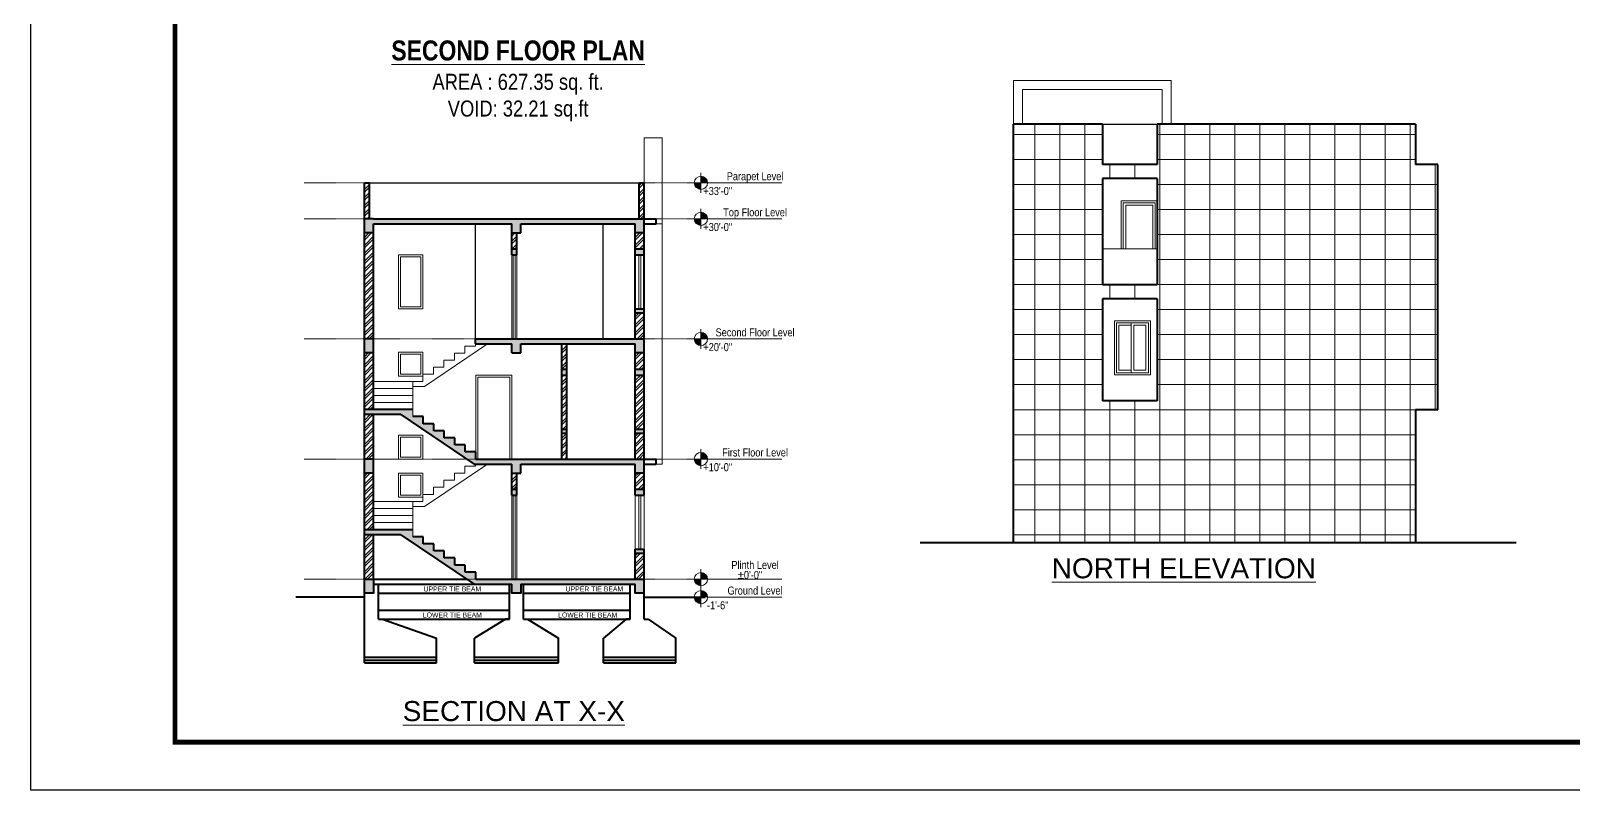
# Model space of a CAD drawing. Header units: inches. Extents: x 136316 to 139491, y -21083 to -17511.
# Drawn here: x 136316 to 137857, y -21083 to -20324 of the extents above; entities that cross this region are included whole.
import ezdxf

# ---------------------------------------------------------------- set-up
doc = ezdxf.new("R2010")
doc.units = ezdxf.units.IN
doc.header["$LTSCALE"] = 0.5
doc.header["$MEASUREMENT"] = 0
doc.linetypes.add('CENTER', pattern=[2, 1.25, -0.25, 0.25, -0.25])
for name, color, linetype, lineweight in [('Annotate-Bold.w', 187, 'Continuous', 18), ('Door-Window', 47, 'Continuous', 15), ('hatch', 9, 'Continuous', 5), ('PARAPET', 50, 'Continuous', 13), ('Staircase', 6, 'Continuous', 18), ('Text-100.w', 254, 'Continuous', 9), ('wall', 1, 'Continuous', 40), ('wall light', 6, 'Continuous', 25), ('window', 4, 'Continuous', 13)]:
    doc.layers.add(name, color=color, linetype=linetype, lineweight=lineweight)
doc.styles.add('arial', font='arial.ttf')

msp = doc.modelspace()

# ---------------------------------------------------------------- hatches: boundary and pattern name
at = {"layer": 'Annotate-Bold.w', "ltscale": 0.005}
h = msp.add_hatch(color=256, dxfattribs=at)
h.dxf.hatch_style = 1
h.paths.add_polyline_path([(136985.8, -20469.1), (136985.8, -20475.7), (136992.4, -20475.7, 0.414214)])
h.paths.add_polyline_path([(136985.8, -20482.3), (136985.8, -20475.7), (136979.2, -20475.7, 0.414214)])
h = msp.add_hatch(color=256, dxfattribs=at)
h.dxf.hatch_style = 1
h.paths.add_polyline_path([(136985.8, -20505.1), (136985.8, -20511.7), (136992.4, -20511.7, 0.414214)])
h.paths.add_polyline_path([(136985.8, -20518.3), (136985.8, -20511.7), (136979.2, -20511.7, 0.414214)])
h = msp.add_hatch(color=256, dxfattribs=at)
h.dxf.hatch_style = 1
h.paths.add_polyline_path([(136985.8, -20625.1), (136985.8, -20631.7), (136992.4, -20631.7, 0.414214)])
h.paths.add_polyline_path([(136985.8, -20638.3), (136985.8, -20631.7), (136979.2, -20631.7, 0.414214)])
h = msp.add_hatch(color=256, dxfattribs=at)
h.dxf.hatch_style = 1
h.paths.add_polyline_path([(136985.8, -20745.1), (136985.8, -20751.7), (136992.4, -20751.7, 0.414214)])
h.paths.add_polyline_path([(136985.8, -20758.3), (136985.8, -20751.7), (136979.2, -20751.7, 0.414214)])
h = msp.add_hatch(color=256, dxfattribs=at)
h.dxf.hatch_style = 1
h.paths.add_polyline_path([(136985.8, -20865.1), (136985.8, -20871.7), (136992.4, -20871.7, 0.414214)])
h.paths.add_polyline_path([(136985.8, -20878.3), (136985.8, -20871.7), (136979.2, -20871.7, 0.414214)])
h = msp.add_hatch(color=256, dxfattribs=at)
h.dxf.hatch_style = 1
h.paths.add_polyline_path([(136985.8, -20883.1), (136985.8, -20889.7), (136992.4, -20889.7, 0.414214)])
h.paths.add_polyline_path([(136985.8, -20896.3), (136985.8, -20889.7), (136979.2, -20889.7, 0.414214)])
at = {"layer": 'Door-Window', "linetype": 'ByBlock'}
h = msp.add_hatch(dxfattribs=at)
h.set_pattern_fill('AR-CONC', color=256)
h.set_pattern_definition([(50, (4994.97, 2507.0816), (7.17260183, -0.62752135), [0.75, -8.25]), (355, (4994.97, 2507.0816), (-1.38751334, 7.52192134), [0.6, -6.6]), (100.4514445, (4995.5676, 2507.029), (5.78508847, 6.8943999), [0.63740192, -7.01142112]), (46.1842, (4994.97, 2509.082), (10.6724133, -1.6551928), [1.125, -12.375]), (96.6356355, (4995.859, 2508.944), (9.34661946, 9.741186), [0.9561034, -10.5171376]), (351.184164, (4994.97, 2509.082), (9.34661945, 9.741186), [0.9, -9.9]), (21, (4995.97, 2508.5816), (5.96907052, -4.0261889), [0.75, -8.25]), (326, (4995.97, 2508.5816), (2.4331533, 7.25150045), [0.6, -6.6]), (71.451445, (4996.467, 2508.246), (8.40222377, 3.22531153), [0.6374019, -7.01142112]), (37.5, (4994.9699, 2507.0816), (0.121598553, 3.32893854), [0, -6.52, 0, -6.7, 0, -6.625]), (7.5, (4994.97, 2507.0816), (2.63069537, 3.94411712), [0, -3.82, 0, -6.37, 0, -2.525]), (327.5, (4992.74, 2507.0816), (5.33822436, -0.22554872), [0, -2.5, 0, -7.8, 0, -10.35]), (317.5, (4991.74, 2507.0816), (5.8318617, 1.00104982), [0, -3.25, 0, -5.18, 0, -7.35])])
h.paths.add_polyline_path([(136658.8, -20871.7), (136649.7, -20871.7), (136649.7, -20885.7), (136658.8, -20885.7)])
h.paths.add_polyline_path([(136806, -20871.7), (136760.9, -20871.7), (136760.9, -20864.6), (136750.4, -20864.6), (136750.4, -20857.6), (136739.9, -20857.6), (136739.9, -20850.5), (136729.4, -20850.5), (136729.4, -20843.5), (136718.9, -20843.5), (136718.9, -20836.4), (136708.4, -20836.4), (136708.4, -20829.3), (136697.9, -20829.3), (136697.9, -20822.3), (136649.7, -20822.3), (136649.7, -20827.3), (136685.9, -20827.3), (136759.4, -20876.7), (136796.9, -20876.7), (136796.9, -20885.7), (136806, -20885.7)])
h.paths.add_polyline_path([(136929.2, -20871.7), (136920.2, -20871.7), (136920.2, -20885.7), (136929.2, -20885.7)])
h.paths.add_polyline_path([(136929.2, -20841.7), (136920.2, -20841.7), (136920.2, -20845.7), (136929.2, -20845.7)])
h.paths.add_polyline_path([(136929.2, -20781.7), (136920.2, -20781.7), (136920.2, -20787.7), (136929.2, -20787.7)])
h.paths.add_polyline_path([(136801.9, -20781.7), (136796.9, -20781.7), (136796.9, -20787.7), (136801.9, -20787.7)])
h.paths.add_polyline_path([(136929.2, -20751.7), (136760.9, -20751.7), (136760.9, -20744.6), (136750.4, -20744.6), (136750.4, -20737.6), (136739.9, -20737.6), (136739.9, -20730.5), (136729.4, -20730.5), (136729.4, -20723.5), (136718.9, -20723.5), (136718.9, -20716.4), (136708.4, -20716.4), (136708.4, -20709.3), (136697.9, -20709.3), (136697.9, -20702.3), (136649.7, -20702.3), (136649.7, -20707.3), (136685.9, -20707.3), (136759.4, -20756.7), (136796.9, -20756.7), (136796.9, -20765.7), (136805.9, -20765.7), (136805.9, -20756.7), (136920.2, -20756.7), (136920.2, -20765.7), (136929.2, -20765.7)])
h.paths.add_polyline_path([(136658.8, -20751.7), (136649.7, -20751.7), (136649.7, -20765.7), (136658.8, -20765.7)], flags=17)
h.paths.add_polyline_path([(136658.8, -20631.7), (136649.7, -20631.7), (136649.7, -20645.7), (136658.8, -20645.7)])
h.paths.add_polyline_path([(136805.9, -20636.7), (136920.2, -20636.7), (136920.2, -20631.7), (136760.6, -20631.7), (136760.6, -20636.7), (136796.9, -20636.7), (136796.9, -20645.7), (136805.9, -20645.7)])
h.paths.add_polyline_path([(136929.2, -20631.7), (136920.2, -20631.7), (136920.2, -20645.7), (136929.2, -20645.7)])
h.paths.add_polyline_path([(136929.2, -20661.7), (136920.2, -20661.7), (136920.2, -20667.7), (136929.2, -20667.7)])
h.paths.add_polyline_path([(136851.9, -20661.7), (136846.9, -20661.7), (136846.9, -20667.7), (136851.9, -20667.7)])
h.paths.add_polyline_path([(136929.2, -20721.7), (136920.2, -20721.7), (136920.2, -20725.7), (136929.2, -20725.7)], flags=17)
h.paths.add_polyline_path([(136851.9, -20721.7), (136846.9, -20721.7), (136846.9, -20725.7), (136851.9, -20725.7)], flags=17)
h.paths.add_polyline_path([(136929.2, -20601.7), (136920.2, -20601.7), (136920.2, -20605.7), (136929.2, -20605.7)])
h.paths.add_polyline_path([(136929.2, -20541.7), (136920.2, -20541.7), (136920.2, -20547.7), (136929.2, -20547.7)])
h.paths.add_polyline_path([(136801.9, -20541.7), (136796.9, -20541.7), (136796.9, -20547.7), (136801.9, -20547.7)])
h.paths.add_polyline_path([(136929.2, -20511.7), (136658.8, -20511.7), (136649.7, -20511.7), (136649.7, -20525.7), (136658.8, -20525.7), (136658.8, -20516.7), (136796.9, -20516.7), (136796.9, -20525.7), (136805.9, -20525.7), (136805.9, -20516.7), (136920.2, -20516.7), (136920.2, -20525.7), (136929.2, -20525.7)])
h = msp.add_hatch(dxfattribs=at)
h.set_pattern_fill('AR-CONC', color=256)
h.set_pattern_definition([(50, (0, -58.18), (7.17260183, -0.62752135), [0.75, -8.25]), (355, (0, -58.18), (-1.38751334, 7.52192134), [0.6, -6.6]), (100.4514445, (0.598, -58.232), (5.78508847, 6.8943999), [0.63740192, -7.01142112]), (46.1842, (0, -56.18), (10.6724133, -1.6551928), [1.125, -12.375]), (96.6356355, (0.889, -56.318), (9.34661946, 9.741186), [0.9561034, -10.5171376]), (351.184164, (0, -56.18), (9.34661945, 9.741186), [0.9, -9.9]), (21, (1, -56.68), (5.96907052, -4.0261889), [0.75, -8.25]), (326, (1, -56.68), (2.4331533, 7.25150045), [0.6, -6.6]), (71.451445, (1.4974, -57.0154), (8.40222377, 3.22531153), [0.6374019, -7.01142112]), (37.5, (0, -58.18), (0.121598553, 3.32893854), [0, -6.52, 0, -6.7, 0, -6.625]), (7.5, (0, -58.18), (2.63069537, 3.94411712), [0, -3.82, 0, -6.37, 0, -2.525]), (327.5, (-2.23, -58.18), (5.33822436, -0.225548717), [0, -2.5, 0, -7.8, 0, -10.35]), (317.5, (-3.23, -58.18), (5.8318617, 1.00104982), [0, -3.25, 0, -5.18, 0, -7.35])])
h.paths.add_polyline_path([(136920.2, -20871.7), (136752, -20871.7), (136759.4, -20876.7), (136796.9, -20876.7), (136796.9, -20885.7), (136806, -20885.7), (136806, -20876.7), (136920.2, -20876.7)])
at = {"layer": 'hatch'}
h = msp.add_hatch(dxfattribs=at)
h.set_pattern_fill('ANSI37', color=256, scale=200, angle=45)
h.set_pattern_definition([(90, (1519.2, 697.643), (-25, 0), []), (180, (1519.2, 697.643), (-4e-15, -25), [])])
h.paths.add_polyline_path([(137441.7, -20417.1), (137441.7, -20457.5), (137387.1, -20457.5), (137387.1, -20417.1), (137298.1, -20417.1), (137298.1, -20835.5), (137699.8, -20835.5), (137699.8, -20702.5), (137722.1, -20702.5), (137722.1, -20457.5), (137699.8, -20457.5), (137699.8, -20417.1)])
h.paths.add_polyline_path([(137441.7, -20577.5), (137387.1, -20577.5), (137387.1, -20471.5), (137441.7, -20471.5)], flags=16)
h.paths.add_polyline_path([(137441.7, -20591.5), (137441.7, -20693.5), (137387.1, -20693.5), (137387.1, -20591.5)], flags=16)
at = {"layer": 'hatch', "ltscale": 0.01}
h = msp.add_hatch(dxfattribs=at)
h.set_pattern_fill('ANSI32', color=256, scale=15, style=0)
h.set_pattern_definition([(45, (4994.97, 2507.0816), (-3.97747564, 3.97747564), []), (45, (4997.6215, 2507.0816), (-3.97747564, 3.97747564), [])])
h.paths.add_polyline_path([(136929.2, -20845.7), (136920.2, -20845.7), (136920.2, -20871.7), (136929.2, -20871.7)])
h.paths.add_polyline_path([(136929.2, -20765.7), (136920.2, -20765.7), (136920.2, -20781.7), (136929.2, -20781.7)])
h.paths.add_polyline_path([(136929.2, -20725.7), (136920.2, -20725.7), (136920.2, -20751.7), (136929.2, -20751.7)])
h.paths.add_polyline_path([(136929.2, -20667.7), (136920.2, -20667.7), (136920.2, -20721.7), (136929.2, -20721.7)])
h.paths.add_polyline_path([(136929.2, -20645.7), (136920.2, -20645.7), (136920.2, -20661.7), (136929.2, -20661.7)])
h.paths.add_polyline_path([(136929.2, -20605.7), (136920.2, -20605.7), (136920.2, -20631.7), (136929.2, -20631.7)])
h.paths.add_polyline_path([(136929.2, -20525.7), (136920.2, -20525.7), (136920.2, -20541.7), (136929.2, -20541.7)])
h.paths.add_polyline_path([(136929.2, -20475.7), (136924.2, -20475.7), (136924.2, -20511.7), (136929.2, -20511.7)])
h.paths.add_polyline_path([(136654.8, -20475.7), (136649.7, -20475.7), (136649.7, -20511.7), (136654.8, -20511.7)])
h.paths.add_polyline_path([(136801.9, -20525.7), (136796.9, -20525.7), (136796.9, -20541.7), (136801.9, -20541.7)])
h.paths.add_polyline_path([(136658.8, -20525.7), (136649.7, -20525.7), (136649.7, -20631.7), (136658.8, -20631.7)])
h.paths.add_polyline_path([(136658.8, -20645.7), (136649.7, -20645.7), (136649.7, -20702.3), (136658.8, -20702.3)])
h.paths.add_polyline_path([(136658.8, -20707.3), (136649.7, -20707.3), (136649.7, -20751.7), (136658.8, -20751.7)])
h.paths.add_polyline_path([(136658.8, -20765.7), (136649.7, -20765.7), (136649.7, -20822.3), (136658.8, -20822.3)])
h.paths.add_polyline_path([(136658.8, -20827.3), (136649.7, -20827.3), (136649.7, -20871.7), (136658.8, -20871.7)])
h.paths.add_polyline_path([(136801.9, -20765.7), (136796.9, -20765.7), (136796.9, -20781.7), (136801.9, -20781.7)])
h.paths.add_polyline_path([(136851.9, -20725.7), (136846.9, -20725.7), (136846.9, -20751.7), (136851.9, -20751.7)])
h.paths.add_polyline_path([(136851.9, -20667.7), (136846.9, -20667.7), (136846.9, -20721.7), (136851.9, -20721.7)])
h.paths.add_polyline_path([(136851.9, -20636.7), (136846.9, -20636.7), (136846.9, -20661.7), (136851.9, -20661.7)])

# ---------------------------------------------------------------- linework, layer by layer
msp.add_lwpolyline([(136316.4, -21082.5), (136316.4, -18837.5), (139491.2, -18837.5), (139491.2, -21082.5)], close=True)
at = {"const_width": 4.8}
msp.add_lwpolyline([(139443.2, -21034.5), (139443.2, -18885.5), (136460.4, -18885.5), (136460.4, -21034.5)], close=True, dxfattribs=at)
at = {"layer": 'Annotate-Bold.w', "linetype": 'CENTER', "ltscale": 0.01}
for p, q in [((136589.4, -20475.7), (136992.4, -20475.7)), ((136589.4, -20511.7), (136992.4, -20511.7)), ((136589.4, -20631.7), (136992.4, -20631.7)), ((136589.4, -20751.7), (136992.4, -20751.7)), ((136589.4, -20871.7), (136992.4, -20871.7))]:
    msp.add_line(p, q, dxfattribs=at)
at = {"layer": 'Annotate-Bold.w', "ltscale": 0.005}
for p, q in [((136985.8, -20465.8), (136985.8, -20485.6)), ((136985.8, -20501.8), (136985.8, -20521.6)), ((136985.8, -20621.8), (136985.8, -20641.6)), ((136985.8, -20741.8), (136985.8, -20761.6)), ((136985.8, -20861.8), (136985.8, -20881.6)), ((136985.8, -20879.8), (136985.8, -20899.6))]:
    msp.add_line(p, q, dxfattribs=at)
at = {"layer": 'Annotate-Bold.w'}
for p, q in [((136992.4, -20475.7), (137066.7, -20475.7)), ((136992.4, -20511.7), (137066.7, -20511.7)), ((136992.4, -20631.7), (137066.7, -20631.7)), ((136992.4, -20751.7), (137066.7, -20751.7)), ((136992.4, -20871.7), (137066.7, -20871.7)), ((136992.4, -20889.7), (137066.7, -20889.7))]:
    msp.add_line(p, q, dxfattribs=at)
at = {"layer": 'Annotate-Bold.w', "ltscale": 0.005}
for centre in [(136985.8, -20475.7), (136985.8, -20511.7), (136985.8, -20631.7), (136985.8, -20751.7), (136985.8, -20871.7), (136985.8, -20889.7)]:
    msp.add_circle(centre, 6.6, dxfattribs=at)
at = {"layer": 'PARAPET'}
for p, q in [((137298.1, -20373.5), (137455.6, -20373.5)), ((137298.1, -20417.1), (137298.1, -20373.5)), ((137307.1, -20382.5), (137446.6, -20382.5)), ((137307.1, -20417.1), (137307.1, -20382.5)), ((137446.6, -20417.1), (137446.6, -20382.5)), ((137455.6, -20417.1), (137455.6, -20373.5)), ((136947.2, -20430.7), (136929.2, -20430.7)), ((136929.2, -20475.7), (136929.2, -20430.7)), ((136947.2, -20511.7), (136947.2, -20430.7)), ((136941.2, -20511.7), (136947.2, -20511.7)), ((136947.2, -20516.7), (136941.2, -20516.7)), ((136947.2, -20511.7), (136947.2, -20516.7)), ((136947.2, -20751.7), (136947.2, -20516.7)), ((137441.7, -20541.5), (137387.1, -20541.5)), ((136941.2, -20751.7), (136947.2, -20751.7)), ((136947.2, -20751.7), (136947.2, -20756.7)), ((136947.2, -20756.7), (136941.2, -20756.7))]:
    msp.add_line(p, q, dxfattribs=at)
at = {"layer": 'Staircase'}
for p, q in [((136709.6, -20679.1), (136772.6, -20636.7)), ((136750.1, -20645.8), (136750.1, -20638.8)), ((136750.1, -20638.8), (136760.6, -20638.8)), ((136760.6, -20638.8), (136760.6, -20636.7)), ((136718.6, -20667), (136718.6, -20659.9)), ((136718.6, -20659.9), (136729.1, -20659.9)), ((136729.1, -20659.9), (136729.1, -20652.9)), ((136729.1, -20652.9), (136739.6, -20652.9)), ((136739.6, -20652.9), (136739.6, -20645.8)), ((136739.6, -20645.8), (136750.1, -20645.8)), ((136708.1, -20674.1), (136658.8, -20674.1)), ((136697.9, -20709.3), (136697.9, -20674.1)), ((136708.1, -20667), (136718.6, -20667)), ((136708.1, -20674.1), (136708.1, -20667)), ((136697.9, -20681.1), (136658.8, -20681.1)), ((136697.9, -20688.2), (136658.8, -20688.2)), ((136709.6, -20679.1), (136697.9, -20679.1)), ((136697.9, -20695.2), (136658.8, -20695.2)), ((136709.6, -20799.1), (136772.6, -20756.7)), ((136739.6, -20772.9), (136739.6, -20765.8)), ((136739.6, -20765.8), (136750.1, -20765.8)), ((136750.1, -20765.8), (136750.1, -20758.8)), ((136750.1, -20758.8), (136760.6, -20758.8)), ((136760.6, -20758.8), (136760.6, -20756.7)), ((136718.6, -20787), (136718.6, -20779.9)), ((136718.6, -20779.9), (136729.1, -20779.9)), ((136729.1, -20779.9), (136729.1, -20772.9)), ((136729.1, -20772.9), (136739.6, -20772.9)), ((136708.1, -20794.1), (136658.8, -20794.1)), ((136697.9, -20829.3), (136697.9, -20794.1)), ((136709.6, -20799.1), (136697.9, -20799.1)), ((136708.1, -20787), (136718.6, -20787)), ((136708.1, -20794.1), (136708.1, -20787)), ((136697.9, -20801.1), (136658.8, -20801.1)), ((136697.9, -20808.2), (136658.8, -20808.2)), ((136697.9, -20815.2), (136658.8, -20815.2))]:
    msp.add_line(p, q, dxfattribs=at)
at = {"layer": 'wall'}
for p, q in [((137298.1, -20835.5), (137298.1, -20417.1)), ((137387.1, -20417.1), (137298.1, -20417.1)), ((137387.1, -20417.1), (137387.1, -20457.5)), ((137699.8, -20417.1), (137441.7, -20417.1)), ((137441.7, -20417.1), (137441.7, -20457.5)), ((137699.8, -20417.1), (137699.8, -20457.5)), ((137441.7, -20457.5), (137387.1, -20457.5)), ((137722.1, -20457.5), (137699.8, -20457.5)), ((137722.1, -20702.5), (137722.1, -20457.5)), ((136649.7, -20871.7), (136649.7, -20475.7)), ((136649.7, -20475.7), (136654.8, -20475.7)), ((136654.8, -20511.7), (136654.8, -20475.7)), ((136924.2, -20511.7), (136924.2, -20475.7)), ((136924.2, -20475.7), (136929.2, -20475.7)), ((136929.2, -20787.7), (136929.2, -20475.7)), ((137387.1, -20471.5), (137387.1, -20577.5)), ((137441.7, -20471.5), (137387.1, -20471.5)), ((137441.7, -20471.5), (137441.7, -20577.5)), ((137441.8, -20493.5), (137441.8, -20493.5)), ((136658.8, -20511.7), (136929.2, -20511.7)), ((136658.8, -20702.3), (136658.8, -20516.7)), ((136658.8, -20516.7), (136796.9, -20516.7)), ((136796.9, -20525.7), (136796.9, -20516.7)), ((136805.9, -20516.7), (136920.2, -20516.7)), ((136805.9, -20525.7), (136805.9, -20516.7)), ((136920.2, -20631.7), (136920.2, -20516.7)), ((136929.2, -20511.7), (136941.2, -20511.7)), ((136929.2, -20516.7), (136941.2, -20516.7)), ((136941.2, -20516.7), (136941.2, -20511.7)), ((136796.9, -20525.7), (136805.9, -20525.7)), ((136796.9, -20547.7), (136796.9, -20525.7)), ((136801.9, -20547.7), (136801.9, -20525.7)), ((136796.9, -20541.7), (136801.9, -20541.7)), ((136796.9, -20547.7), (136801.9, -20547.7)), ((136920.2, -20541.7), (136929.2, -20541.7)), ((136920.2, -20547.7), (136929.2, -20547.7)), ((137441.7, -20577.5), (137387.1, -20577.5)), ((137387.1, -20591.5), (137387.1, -20693.5)), ((137441.7, -20591.5), (137387.1, -20591.5)), ((137441.7, -20591.5), (137441.7, -20693.5)), ((136920.2, -20601.7), (136929.2, -20601.7)), ((136920.2, -20605.7), (136929.2, -20605.7)), ((136760.6, -20631.7), (136929.2, -20631.7)), ((136760.6, -20636.7), (136760.6, -20631.7)), ((136760.6, -20636.7), (136796.9, -20636.7)), ((136796.9, -20645.7), (136796.9, -20636.7)), ((136805.9, -20636.7), (136920.2, -20636.7)), ((136805.9, -20645.7), (136805.9, -20636.7)), ((136846.9, -20751.7), (136846.9, -20636.7)), ((136851.9, -20751.7), (136851.9, -20636.7)), ((136920.2, -20751.7), (136920.2, -20636.7)), ((136796.9, -20645.7), (136805.9, -20645.7)), ((136846.9, -20661.7), (136851.9, -20661.7)), ((136846.9, -20667.7), (136851.9, -20667.7)), ((136920.2, -20661.7), (136929.2, -20661.7)), ((136920.2, -20667.7), (136929.2, -20667.7)), ((136697.9, -20702.3), (136649.7, -20702.3)), ((137441.7, -20693.5), (137387.1, -20693.5)), ((137722.1, -20702.5), (137699.8, -20702.5)), ((137699.8, -20702.5), (137699.8, -20835.5)), ((136685.9, -20707.3), (136649.7, -20707.3)), ((136658.8, -20822.3), (136658.8, -20707.3)), ((136685.9, -20707.3), (136759.4, -20756.7)), ((136708.4, -20709.3), (136697.9, -20709.3)), ((136708.4, -20716.4), (136708.4, -20709.3)), ((136718.9, -20716.4), (136708.4, -20716.4)), ((136718.9, -20723.5), (136718.9, -20716.4)), ((136846.9, -20721.7), (136851.9, -20721.7)), ((136920.2, -20721.7), (136929.2, -20721.7)), ((136729.4, -20723.5), (136718.9, -20723.5)), ((136729.4, -20730.5), (136729.4, -20723.5)), ((136739.9, -20730.5), (136729.4, -20730.5)), ((136739.9, -20737.6), (136739.9, -20730.5)), ((136750.4, -20737.6), (136739.9, -20737.6)), ((136750.4, -20744.6), (136750.4, -20737.6)), ((136846.9, -20725.7), (136851.9, -20725.7)), ((136920.2, -20725.7), (136929.2, -20725.7)), ((136760.9, -20744.6), (136750.4, -20744.6)), ((136760.9, -20751.7), (136760.9, -20744.6)), ((136760.9, -20751.7), (136929.2, -20751.7)), ((136929.2, -20751.7), (136941.2, -20751.7)), ((136941.2, -20756.7), (136941.2, -20751.7)), ((136759.4, -20756.7), (136796.9, -20756.7)), ((136796.9, -20787.7), (136796.9, -20756.7)), ((136796.9, -20765.7), (136805.9, -20765.7)), ((136801.9, -20787.7), (136801.9, -20765.7)), ((136805.9, -20756.7), (136920.2, -20756.7)), ((136805.9, -20765.7), (136805.9, -20756.7)), ((136920.2, -20787.7), (136920.2, -20756.7)), ((136929.2, -20756.7), (136941.2, -20756.7)), ((136796.9, -20781.7), (136801.9, -20781.7)), ((136920.2, -20781.7), (136929.2, -20781.7)), ((136796.9, -20787.7), (136801.9, -20787.7)), ((136920.2, -20787.7), (136929.2, -20787.7)), ((136697.9, -20822.3), (136649.7, -20822.3)), ((136685.9, -20827.3), (136649.7, -20827.3)), ((136658.8, -20871.7), (136658.8, -20827.3)), ((136685.9, -20827.3), (136759.4, -20876.7)), ((136708.4, -20829.3), (136697.9, -20829.3)), ((136708.4, -20836.4), (136708.4, -20829.3)), ((136718.9, -20836.4), (136708.4, -20836.4)), ((136718.9, -20843.5), (136718.9, -20836.4)), ((136729.4, -20843.5), (136718.9, -20843.5)), ((136729.4, -20850.5), (136729.4, -20843.5)), ((136920.2, -20871.7), (136920.2, -20841.7)), ((136920.2, -20841.7), (136929.2, -20841.7)), ((136929.2, -20885.7), (136929.2, -20841.7)), ((137800.3, -20835.5), (137204.7, -20835.5)), ((136739.9, -20850.5), (136729.4, -20850.5)), ((136739.9, -20857.6), (136739.9, -20850.5)), ((136750.4, -20857.6), (136739.9, -20857.6)), ((136750.4, -20864.6), (136750.4, -20857.6)), ((136920.2, -20845.7), (136929.2, -20845.7)), ((136658.8, -20871.7), (136752, -20871.7)), ((136760.9, -20864.6), (136750.4, -20864.6)), ((136760.9, -20871.7), (136760.9, -20864.6)), ((136760.9, -20871.7), (136929.2, -20871.7)), ((136649.7, -20889.7), (136581.3, -20889.7)), ((136649.7, -20949.7), (136649.7, -20885.7)), ((136658.8, -20876.7), (136796.9, -20876.7)), ((136794.5, -20911.7), (136794.5, -20876.7)), ((136806, -20876.7), (136920.2, -20876.7)), ((136808.5, -20911.7), (136808.5, -20876.7)), ((136915.2, -20911.7), (136915.2, -20876.7)), ((136929.2, -20911.7), (136929.2, -20885.7)), ((136929.2, -20889.7), (136989.9, -20889.7)), ((136667.7, -20911.7), (136721.7, -20930.7)), ((136790.5, -20911.7), (136759.5, -20930.7)), ((136794.5, -20911.7), (136790.5, -20911.7)), ((136808.5, -20911.7), (136812.5, -20911.7)), ((136812.5, -20911.7), (136843.5, -20930.7)), ((136911.2, -20911.7), (136888.6, -20930.7)), ((136915.2, -20911.7), (136911.2, -20911.7)), ((136929.2, -20911.7), (136933.2, -20911.7)), ((136933.2, -20911.7), (136960.6, -20930.7)), ((136721.7, -20949.7), (136721.7, -20930.7)), ((136759.5, -20949.7), (136759.5, -20930.7)), ((136843.5, -20949.7), (136843.5, -20930.7)), ((136888.6, -20949.7), (136888.6, -20930.7)), ((136960.6, -20949.7), (136960.6, -20930.7)), ((136649.7, -20949.7), (136721.7, -20949.7)), ((136649.7, -20955.2), (136649.7, -20949.7)), ((136649.7, -20952.7), (136721.7, -20952.7)), ((136721.7, -20955.2), (136721.7, -20949.7)), ((136759.5, -20955.2), (136759.5, -20949.7)), ((136759.5, -20949.7), (136843.5, -20949.7)), ((136759.5, -20952.7), (136843.5, -20952.7)), ((136843.5, -20955.2), (136843.5, -20949.7)), ((136888.6, -20955.2), (136888.6, -20949.7)), ((136888.6, -20949.7), (136960.6, -20949.7)), ((136888.6, -20952.7), (136960.6, -20952.7)), ((136960.6, -20955.2), (136960.6, -20949.7)), ((136649.7, -20955.2), (136721.7, -20955.2)), ((136759.5, -20955.2), (136843.5, -20955.2)), ((136888.6, -20955.2), (136960.6, -20955.2))]:
    msp.add_line(p, q, dxfattribs=at)
at = {"layer": 'wall', "linetype": 'Continuous', "ltscale": 0.005}
for p, q in [((136663.7, -20911.7), (136663.7, -20876.7)), ((136663.7, -20885.7), (136794.5, -20885.7)), ((136808.5, -20885.7), (136915.2, -20885.7)), ((136663.7, -20902.7), (136794.5, -20902.7)), ((136808.5, -20902.7), (136915.2, -20902.7)), ((136663.7, -20911.7), (136794.5, -20911.7)), ((136808.5, -20911.7), (136915.2, -20911.7))]:
    msp.add_line(p, q, dxfattribs=at)
at = {"layer": 'wall'}
for points in [[(136658.8, -20511.7), (136649.7, -20511.7)], [(136658.8, -20525.7), (136649.7, -20525.7)], [(136929.2, -20525.7), (136920.2, -20525.7)], [(136658.8, -20631.7), (136649.7, -20631.7)], [(136658.8, -20645.7), (136649.7, -20645.7)], [(136929.2, -20645.7), (136920.2, -20645.7)], [(136658.8, -20751.7), (136649.7, -20751.7)], [(136658.8, -20765.7), (136649.7, -20765.7)], [(136929.2, -20765.7), (136920.2, -20765.7)], [(136658.8, -20871.7), (136658.8, -20885.7), (136649.7, -20885.7), (136649.7, -20871.7), (136658.8, -20871.7)], [(136806, -20876.7), (136806, -20885.7), (136796.9, -20885.7), (136796.9, -20876.7)], [(136929.2, -20885.7), (136920.2, -20885.7), (136920.2, -20876.7)]]:
    msp.add_lwpolyline(points, dxfattribs=at)
at = {"layer": 'wall light'}
for p, q in [((137387.1, -20417.1), (137441.7, -20417.1)), ((136654.8, -20475.7), (136924.2, -20475.7)), ((136760.6, -20595.7), (136760.6, -20516.7)), ((136888.2, -20631.7), (136888.2, -20516.7)), ((136760.6, -20631.7), (136760.6, -20595.7))]:
    msp.add_line(p, q, dxfattribs=at)
at = {"layer": 'window'}
for p, q in [((137441.7, -20493.5), (137405.7, -20493.5)), ((137405.7, -20493.5), (137405.7, -20541.5)), ((137439.7, -20495.5), (137407.7, -20495.5)), ((137407.7, -20495.5), (137407.7, -20541.5)), ((137437.2, -20498), (137410.2, -20498)), ((137410.2, -20498), (137410.2, -20541.5)), ((137437.2, -20498), (137437.2, -20541.5)), ((137439.7, -20495.5), (137439.7, -20541.5)), ((136796.9, -20547.7), (136796.9, -20631.7)), ((136798.4, -20547.7), (136798.4, -20631.7)), ((136800.4, -20547.7), (136800.4, -20631.7)), ((136801.9, -20547.7), (136801.9, -20631.7)), ((136920.2, -20601.7), (136920.2, -20547.7)), ((136923.7, -20547.7), (136923.7, -20601.7)), ((136925.7, -20547.7), (136925.7, -20601.7)), ((136929.2, -20547.7), (136929.2, -20601.7)), ((137415.7, -20615.5), (137415.7, -20665.5)), ((137418.2, -20618), (137418.2, -20663)), ((136760.9, -20667.7), (136796.9, -20667.7)), ((136760.9, -20751.7), (136760.9, -20667.7)), ((136762.9, -20669.7), (136794.9, -20669.7)), ((136762.9, -20751.7), (136762.9, -20669.7)), ((136794.9, -20751.7), (136794.9, -20669.7)), ((136796.9, -20751.7), (136796.9, -20667.7)), ((136796.9, -20787.7), (136796.9, -20871.7)), ((136798.4, -20787.7), (136798.4, -20871.7)), ((136800.4, -20787.7), (136800.4, -20871.7)), ((136801.9, -20787.7), (136801.9, -20871.7)), ((136920.2, -20841.7), (136920.2, -20787.7)), ((136923.7, -20787.7), (136923.7, -20841.7)), ((136925.7, -20787.7), (136925.7, -20841.7)), ((136929.2, -20787.7), (136929.2, -20841.7))]:
    msp.add_line(p, q, dxfattribs=at)
for points in [[(136683.7, -20547.7), (136708.1, -20547.7), (136708.1, -20601.7), (136683.7, -20601.7)], [(136685.7, -20549.7), (136706.1, -20549.7), (136706.1, -20599.7), (136685.7, -20599.7)], [(137398.9, -20613.5), (137434.9, -20613.5), (137434.9, -20667.5), (137398.9, -20667.5)], [(137400.9, -20615.5), (137432.9, -20615.5), (137432.9, -20665.5), (137400.9, -20665.5)], [(136683.7, -20644.9), (136708.1, -20644.9), (136708.1, -20668.9), (136683.7, -20668.9)], [(136685.7, -20646.9), (136706.1, -20646.9), (136706.1, -20666.9), (136685.7, -20666.9)], [(136683.7, -20727.7), (136708.1, -20727.7), (136708.1, -20751.7), (136683.7, -20751.7)], [(136685.7, -20729.7), (136706.1, -20729.7), (136706.1, -20749.7), (136685.7, -20749.7)], [(136683.7, -20765.7), (136708.1, -20765.7), (136708.1, -20789.7), (136683.7, -20789.7)], [(136685.7, -20767.7), (136706.1, -20767.7), (136706.1, -20787.7), (136685.7, -20787.7)]]:
    msp.add_lwpolyline(points, close=True, dxfattribs=at)
for points in [[(137415.7, -20663), (137403.4, -20663), (137403.4, -20618), (137415.7, -20618)], [(137418.2, -20618), (137430.4, -20618), (137430.4, -20663), (137418.2, -20663)]]:
    msp.add_lwpolyline(points, dxfattribs=at)

# ---------------------------------------------------------------- texts
at = {"layer": 'Annotate-Bold.w', "ltscale": 0.005, "style": 'arial'}
for s, insert, char_height, width, attachment_point in [('\\A1;{\\fArial Narrow|b0|i0|c0|p34;Parapet Level}', (137039.9, -20465.1), 7.996, 82.628, 2), ('\\A1;\\pt55.97313;{\\fArial Narrow|b0|i0|c0|p34;+33\'-0"}', (137002.6, -20487.9), 7.996, 73.875, 8), ('\\A1;{\\fArial Narrow|b0|i0|c0|p34;Top Floor Level}', (137039.9, -20501.1), 7.996, 82.628, 2), ('\\A1;\\pt55.97313;{\\fArial Narrow|b0|i0|c0|p34;+30\'-0"}', (137002.6, -20523.9), 7.996, 73.875, 8), ('\\A1;{\\fArial Narrow|b0|i0|c0|p34;Second Floor Level}', (137039.9, -20621.1), 7.996, 82.628, 2), ('\\A1;\\pt55.97313;{\\fArial Narrow|b0|i0|c0|p34;+20\'-0"}', (137002.6, -20643.9), 7.996, 73.875, 8), ('\\A1;{\\fArial Narrow|b0|i0|c0|p34;First Floor Level}', (137039.9, -20741.1), 7.996, 82.628, 2), ('\\A1;\\pt55.97313;{\\fArial Narrow|b0|i0|c0|p34;+10\'-0"}', (137002.6, -20763.9), 7.996, 73.875, 8), ('\\A1;{\\fArial Narrow|b0|i0|c0|p34;Plinth Level}', (137039.9, -20853.5), 7.996, 82.628, 2), ('\\A1;\\pt55.97313;{\\fArial Narrow|b0|i0|c0|p34;±0\'-0"}', (137034.8, -20871.6), 7.996, 73.875, 8), ('\\A1;{\\fArial Narrow|b0|i0|c0|p34;UPPER TIE BEAM}', (136737.5, -20879), 5, 82.628, 2), ('\\A1;{\\fArial Narrow|b0|i0|c0|p34;UPPER TIE BEAM}', (136879.4, -20879), 5, 82.628, 2), ('\\A1;{\\fArial Narrow|b0|i0|c0|p34;Ground Level}', (137039.9, -20879.1), 7.996, 82.628, 2), ('\\A1;{\\fArial Narrow|b0|i0|c0|p34;LOWER TIE BEAM}', (136737.5, -20905), 5, 82.628, 2), ('\\A1;{\\fArial Narrow|b0|i0|c0|p34;LOWER TIE BEAM}', (136872.7, -20905), 5, 82.628, 2), ('\\A1;\\pt55.97313;{\\fArial Narrow|b0|i0|c0|p34;-1\'-6"}', (137002.6, -20901.9), 7.996, 73.875, 8)]:
    msp.add_mtext(s, dxfattribs=dict(at, insert=insert, char_height=char_height, width=width, attachment_point=attachment_point))
at = {"layer": 'Text-100.w', "insert": (136803.2, -20333.4), "char_height": 20, "width": 569.102, "attachment_point": 2, "style": 'arial'}
msp.add_mtext('\\A1;{\\fArial Narrow|b1|i0|c0|p34;\\LSECOND FLOOR PLAN\\P\\fArial Narrow|b0|i0|c0|p34;\\H0.8x;\\lAREA : 627.35 sq. ft.\\PVOID: 32.21 sq.ft}', dxfattribs=at)
at = {"layer": 'Text-100.w', "char_height": 20, "attachment_point": 2, "style": 'arial'}
for s, insert in [('{\\LNORTH ELEVATION}', (137468.2, -20850.8)), ('{\\LSECTION AT X-X}', (136798.9, -20993.5))]:
    msp.add_mtext_dynamic_manual_height_columns(s, width=940.971, gutter_width=100, heights=[0], dxfattribs=dict(at, insert=insert))

doc.saveas('drawing.dxf')
